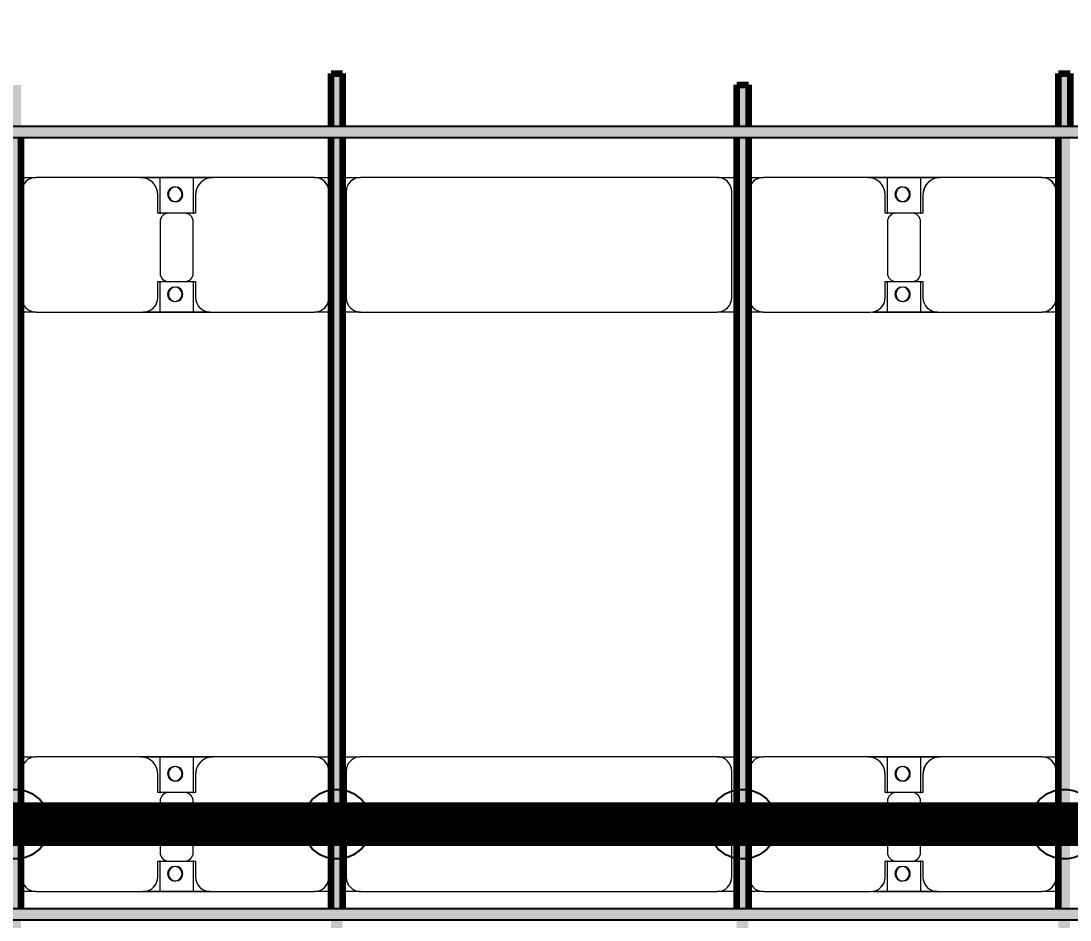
# Model space of a CAD drawing. Header units: millimetres. Extents: x -268744 to 115753, y -96240 to -10461.
# Drawn here: x -120269 to -116649, y -22647 to -19543 of the extents above; entities that cross this region are included whole.
import ezdxf

# ---------------------------------------------------------------- set-up
doc = ezdxf.new("R2010")
doc.units = ezdxf.units.MM
for name, color, linetype, lineweight in [('A-ANNO-DIMS', 211, 'Continuous', 9), ('A-ANNO-DIMS-900', 211, 'Continuous', 9), ('A-GENM', 13, 'Continuous', 9), ('S-BEAM', 12, 'Continuous', 9)]:
    doc.layers.add(name, color=color, linetype=linetype, lineweight=lineweight)
doc.layers.add('GC-HOP 40x60 GIA CUONG', color=1, linetype='Continuous')
doc.styles.add('Trebuchet MS', font='trebuc.ttf', dxfattribs={"width": 0.8, "height": 2700})
doc.dimstyles.new('Arc_Length_-_3mm_Trebuchet_MS_3', dxfattribs={"dimscale": 304.8, "dimtxt": 2783.567448, "dimasz": 2.952756, "dimexe": 4.429134, "dimexo": 4.429134, "dimgap": 0.885827, "dimtad": 1, "dimdec": 0, "dimrnd": 10, "dimzin": 0, "dimdsep": 46, "dimtxsty": 'Trebuchet MS', "dimblk1": 'OBLIQUE', "dimblk2": 'OBLIQUE', "dimsah": 1, "dimcen": 0.09, "dimdle": 2.952756, "dimazin": 0, "dimtfac": 1, "dimtdec": 4, "dimtix": 1, "dimtmove": 0, "dimatfit": 3, "dimfxl": 1, "dimtvp": 1, "dimtfill": 1, "dimtolj": 1, "dimtzin": 0, "dimarcsym": 2})

# ---------------------------------------------------------------- blocks, each defined once
blk = doc.blocks.new('Dầm C52 - Hộp 40x60-104813-KHUNG KẾT CẤU BÈ PIN 1')
at = {"layer": 'S-BEAM', "lineweight": 25}
blk.add_hatch(color=4, dxfattribs=at).paths.add_polyline_path([(-145811, -20), (145811, -20), (145811, 20), (-145811, 20)])
at = {"layer": 'S-BEAM', "color": 4, "lineweight": 25}
for p, q in [((-145811, 20), (145811, 20)), ((145811, -20), (-145811, -20))]:
    blk.add_line(p, q, dxfattribs=at)
blk = doc.blocks.new('Dầm C52 - Hộp 40x60-V24-KHUNG KẾT CẤU BÈ PIN 1')
at = {"layer": 'S-BEAM', "lineweight": 25}
blk.add_hatch(color=4, dxfattribs=at).paths.add_polyline_path([(-145811, -20), (145811, -20), (145811, 20), (-145811, 20)])
at = {"layer": 'S-BEAM', "color": 4, "lineweight": 25}
for p, q in [((-145811, 20), (145811, 20)), ((145811, -20), (-145811, -20))]:
    blk.add_line(p, q, dxfattribs=at)
blk = doc.blocks.new('Dai phao do pin - DẢI PHAO ĐỠ PIN-V53-KHUNG KẾT CẤU BÈ PIN 1')
at = {"layer": 'A-GENM', "color": 7}
for p, q in [((60957.6, 241.6), (61009.7, 241.6)), ((60957.6, 241.6), (61009.7, 241.6)), ((61369.7, 241.6), (61009.7, 241.6)), ((61369.7, 241.6), (61552.2, 241.6)), ((61552.2, 241.6), (61369.7, 241.6)), ((61437.8, 241.6), (61620.3, 241.6)), ((61437.8, 116.2), (61437.8, 241.6)), ((61620.3, 241.6), (61437.8, 241.6)), ((61552.2, 241.6), (61552.2, 116.2)), ((61970.3, 241.6), (61620.3, 241.6)), ((61970.3, 241.6), (62027.6, 241.6)), ((61970.3, 241.6), (62027.6, 241.6)), ((62067.6, 241.6), (62129.7, 241.6)), ((62067.6, 241.6), (62129.7, 241.6)), ((63360.3, 241.6), (62129.7, 241.6)), ((63360.3, 241.6), (63427.6, 241.6)), ((63360.3, 241.6), (63427.6, 241.6)), ((63467.6, 241.6), (63519.7, 241.6)), ((63467.6, 241.6), (63519.7, 241.6)), ((63879.7, 241.6), (63519.7, 241.6)), ((63879.7, 241.6), (64062.2, 241.6)), ((64062.2, 241.6), (63879.7, 241.6)), ((63947.8, 241.6), (64130.3, 241.6)), ((63947.8, 116.2), (63947.8, 241.6)), ((64130.3, 241.6), (63947.8, 241.6)), ((64062.2, 241.6), (64062.2, 116.2)), ((64480.3, 241.6), (64130.3, 241.6)), ((64480.3, 241.6), (64537.6, 241.6)), ((64480.3, 241.6), (64537.6, 241.6)), ((60959.7, 191.6), (60959.7, -173.4)), ((61429.7, 118.2), (61429.7, 181.6)), ((61560.3, 181.6), (61560.3, 118.2)), ((62020.3, -173.4), (62020.3, 191.6)), ((62079.7, 191.6), (62079.7, -173.4)), ((63410.3, -173.4), (63410.3, 191.6)), ((63469.7, 191.6), (63469.7, -173.4)), ((63939.7, 118.2), (63939.7, 181.6)), ((64070.3, 181.6), (64070.3, 118.2)), ((64530.3, -173.4), (64530.3, 191.6)), ((61522.2, 118.2), (61429.7, 118.2)), ((61560.3, 118.2), (61467.8, 118.2)), ((64032.2, 118.2), (63939.7, 118.2)), ((64070.3, 118.2), (63977.8, 118.2)), ((61437.8, 88.2), (61437.8, -88.2)), ((61552.2, -88.2), (61552.2, 88.2)), ((63947.8, 88.2), (63947.8, -88.2)), ((64062.2, -88.2), (64062.2, 88.2)), ((61429.7, -173.4), (61429.7, -118.2)), ((61429.7, -118.2), (61522.2, -118.2)), ((61437.8, -223.4), (61437.8, -116.2)), ((61467.8, -118.2), (61560.3, -118.2)), ((61552.2, -116.2), (61552.2, -223.4)), ((61560.3, -118.2), (61560.3, -173.4)), ((63939.7, -173.4), (63939.7, -118.2)), ((63939.7, -118.2), (64032.2, -118.2)), ((63947.8, -223.4), (63947.8, -116.2)), ((63977.8, -118.2), (64070.3, -118.2)), ((64062.2, -116.2), (64062.2, -223.4)), ((64070.3, -118.2), (64070.3, -173.4)), ((61009.7, -223.4), (60957.6, -223.4)), ((61009.7, -223.4), (60957.6, -223.4)), ((61009.7, -223.4), (61379.7, -223.4)), ((61552.2, -223.4), (61379.7, -223.4)), ((61379.7, -223.4), (61552.2, -223.4)), ((61610.3, -223.4), (61437.8, -223.4)), ((61437.8, -223.4), (61610.3, -223.4)), ((61610.3, -223.4), (61970.3, -223.4)), ((62027.6, -223.4), (61970.3, -223.4)), ((62027.6, -223.4), (61970.3, -223.4)), ((62129.7, -223.4), (62067.6, -223.4)), ((62129.7, -223.4), (62067.6, -223.4)), ((62129.7, -223.4), (63360.3, -223.4)), ((63427.6, -223.4), (63360.3, -223.4)), ((63427.6, -223.4), (63360.3, -223.4)), ((63519.7, -223.4), (63467.6, -223.4)), ((63519.7, -223.4), (63467.6, -223.4)), ((63519.7, -223.4), (63889.7, -223.4)), ((64062.2, -223.4), (63897.1, -223.4)), ((63897.1, -223.4), (64062.2, -223.4)), ((64120.3, -223.4), (63947.8, -223.4)), ((63947.8, -223.4), (64120.3, -223.4)), ((64120.3, -223.4), (64480.3, -223.4)), ((64537.6, -223.4), (64480.3, -223.4)), ((64537.6, -223.4), (64480.3, -223.4))]:
    blk.add_line(p, q, dxfattribs=at)
for centre, radius, start, end in [((61009.7, 191.6), 50, 90, 180), ((61009.7, 191.6), 50, 105, 180), ((61369.7, 181.6), 60, 360, 90), ((61369.7, 181.6), 60, 360, 60), ((61620.3, 181.6), 60, 90, 180), ((61620.3, 181.6), 60, 120, 180), ((61970.3, 191.6), 50, 360, 90), ((61970.3, 191.6), 50, 360, 75), ((62129.7, 191.6), 50, 90, 180), ((62129.7, 191.6), 50, 105, 135), ((63360.3, 191.6), 50, 0, 90), ((63360.3, 191.6), 50, 60, 90), ((63519.7, 191.6), 50, 90, 180), ((63519.7, 191.6), 50, 105, 180), ((63879.7, 181.6), 60, 0, 90), ((63879.7, 181.6), 60, 0, 60), ((64130.3, 181.6), 60, 90, 180), ((64130.3, 181.6), 60, 120, 180), ((64480.3, 191.6), 50, 0, 90), ((64480.3, 191.6), 50, 0, 75), ((61488.6, 183.2), 25, 360, 180), ((61488.6, 183.2), 25, 180, 0), ((61488.6, 183.2), 25, 360, 165), ((61491.4, 183.2), 25, 360, 180), ((61491.4, 183.2), 25, 90, 180), ((61491.4, 183.2), 25, 180, 0), ((61491.4, 183.2), 25, 180, 300), ((61488.6, 183.2), 25, 210, 360), ((61491.4, 183.2), 25, 15, 75), ((62129.7, 191.6), 50, 165, 180), ((63360.3, 191.6), 50, 15, 30), ((63998.6, 183.2), 25, 360, 180), ((63998.6, 183.2), 25, 180, 360), ((63998.6, 183.2), 25, 360, 165), ((64001.4, 183.2), 25, 360, 180), ((64001.4, 183.2), 25, 90, 180), ((64001.4, 183.2), 25, 180, 0), ((64001.4, 183.2), 25, 180, 300), ((63998.6, 183.2), 25, 210, 360), ((64001.4, 183.2), 25, 15, 75), ((61491.4, 183.2), 25, 330, 345), ((64001.4, 183.2), 25, 330, 345), ((61467.8, 88.2), 30, 90, 180), ((61522.2, 88.2), 30, 360, 90), ((63977.8, 88.2), 30, 90, 180), ((64032.2, 88.2), 30, 360, 90), ((61467.8, -88.2), 30, 180, 270), ((61522.2, -88.2), 30, 270, 0), ((63977.8, -88.2), 30, 180, 270), ((64032.2, -88.2), 30, 270, 0), ((61488.6, -161.8), 25, 360, 180), ((61488.6, -161.8), 25, 105, 165), ((61491.4, -161.8), 25, 360, 180), ((61491.4, -161.8), 25, 105, 180), ((61488.6, -161.8), 25, 360, 75), ((61491.4, -161.8), 25, 15, 75), ((63998.6, -161.8), 25, 360, 180), ((63998.6, -161.8), 25, 105, 165), ((64001.4, -161.8), 25, 360, 180), ((64001.4, -161.8), 25, 105, 180), ((63998.6, -161.8), 25, 360, 75), ((64001.4, -161.8), 25, 15, 75), ((61009.7, -173.4), 50, 180, 270), ((61009.7, -173.4), 50, 180, 255), ((61379.7, -173.4), 50, 270, 0), ((61379.7, -173.4), 50, 285, 0), ((61488.6, -161.8), 25, 180, 360), ((61488.6, -161.8), 25, 195, 360), ((61491.4, -161.8), 25, 180, 0), ((61491.4, -161.8), 25, 180, 270), ((61491.4, -161.8), 25, 285, 345), ((61610.3, -173.4), 50, 180, 270), ((61610.3, -173.4), 50, 180, 255), ((61970.3, -173.4), 50, 270, 0), ((61970.3, -173.4), 50, 285, 0), ((62129.7, -173.4), 50, 180, 270), ((62129.7, -173.4), 50, 180, 210), ((63360.3, -173.4), 50, 270, 360), ((63360.3, -173.4), 50, 330, 360), ((63519.7, -173.4), 50, 180, 270), ((63519.7, -173.4), 50, 180, 255), ((63889.7, -173.4), 50, 270, 0), ((63889.7, -173.4), 50, 285, 0), ((63998.6, -161.8), 25, 180, 360), ((63998.6, -161.8), 25, 195, 360), ((64001.4, -161.8), 25, 180, 0), ((64001.4, -161.8), 25, 180, 270), ((64001.4, -161.8), 25, 285, 345), ((64120.3, -173.4), 50, 180, 270), ((64120.3, -173.4), 50, 180, 255), ((64480.3, -173.4), 50, 270, 360), ((64480.3, -173.4), 50, 285, 0), ((62129.7, -173.4), 50, 240, 270), ((63360.3, -173.4), 50, 285, 300)]:
    blk.add_arc(centre, radius, start, end, dxfattribs=at)
blk = doc.blocks.new('Dai phao do pin - DẢI PHAO ĐỠ PIN-V54-KHUNG KẾT CẤU BÈ PIN 1')
at = {"layer": 'A-GENM', "color": 7}
for p, q in [((60957.6, 241.6), (61009.7, 241.6)), ((60957.6, 241.6), (61009.7, 241.6)), ((61369.7, 241.6), (61009.7, 241.6)), ((61369.7, 241.6), (61552.2, 241.6)), ((61552.2, 241.6), (61369.7, 241.6)), ((61437.8, 241.6), (61620.3, 241.6)), ((61437.8, 116.2), (61437.8, 241.6)), ((61620.3, 241.6), (61437.8, 241.6)), ((61552.2, 241.6), (61552.2, 116.2)), ((61970.3, 241.6), (61620.3, 241.6)), ((61970.3, 241.6), (62027.6, 241.6)), ((61970.3, 241.6), (62027.6, 241.6)), ((62067.6, 241.6), (62129.7, 241.6)), ((62067.6, 241.6), (62129.7, 241.6)), ((63360.3, 241.6), (62129.7, 241.6)), ((63360.3, 241.6), (63427.6, 241.6)), ((63360.3, 241.6), (63427.6, 241.6)), ((63467.6, 241.6), (63519.7, 241.6)), ((63467.6, 241.6), (63519.7, 241.6)), ((63879.7, 241.6), (63519.7, 241.6)), ((63879.7, 241.6), (64062.2, 241.6)), ((64062.2, 241.6), (63879.7, 241.6)), ((63947.8, 241.6), (64130.3, 241.6)), ((63947.8, 116.2), (63947.8, 241.6)), ((64130.3, 241.6), (63947.8, 241.6)), ((64062.2, 241.6), (64062.2, 116.2)), ((64480.3, 241.6), (64130.3, 241.6)), ((64480.3, 241.6), (64537.6, 241.6)), ((64480.3, 241.6), (64537.6, 241.6)), ((60959.7, 191.6), (60959.7, -173.4)), ((61429.7, 118.2), (61429.7, 181.6)), ((61560.3, 181.6), (61560.3, 118.2)), ((62020.3, -173.4), (62020.3, 191.6)), ((62079.7, 191.6), (62079.7, -173.4)), ((63410.3, -173.4), (63410.3, 191.6)), ((63469.7, 191.6), (63469.7, -173.4)), ((63939.7, 118.2), (63939.7, 181.6)), ((64070.3, 181.6), (64070.3, 118.2)), ((64530.3, -173.4), (64530.3, 191.6)), ((61522.2, 118.2), (61429.7, 118.2)), ((61560.3, 118.2), (61467.8, 118.2)), ((64032.2, 118.2), (63939.7, 118.2)), ((64070.3, 118.2), (63977.8, 118.2)), ((61437.8, 88.2), (61437.8, -88.2)), ((61552.2, -88.2), (61552.2, 88.2)), ((63947.8, 88.2), (63947.8, -88.2)), ((64062.2, -88.2), (64062.2, 88.2)), ((61429.7, -173.4), (61429.7, -118.2)), ((61429.7, -118.2), (61522.2, -118.2)), ((61437.8, -223.4), (61437.8, -116.2)), ((61467.8, -118.2), (61560.3, -118.2)), ((61552.2, -116.2), (61552.2, -223.4)), ((61560.3, -118.2), (61560.3, -173.4)), ((63939.7, -173.4), (63939.7, -118.2)), ((63939.7, -118.2), (64032.2, -118.2)), ((63947.8, -223.4), (63947.8, -116.2)), ((63977.8, -118.2), (64070.3, -118.2)), ((64062.2, -116.2), (64062.2, -223.4)), ((64070.3, -118.2), (64070.3, -173.4)), ((61009.7, -223.4), (60957.6, -223.4)), ((61009.7, -223.4), (60957.6, -223.4)), ((61009.7, -223.4), (61379.7, -223.4)), ((61552.2, -223.4), (61379.7, -223.4)), ((61379.7, -223.4), (61552.2, -223.4)), ((61610.3, -223.4), (61437.8, -223.4)), ((61437.8, -223.4), (61610.3, -223.4)), ((61610.3, -223.4), (61970.3, -223.4)), ((62027.6, -223.4), (61970.3, -223.4)), ((62027.6, -223.4), (61970.3, -223.4)), ((62129.7, -223.4), (62067.6, -223.4)), ((62129.7, -223.4), (62067.6, -223.4)), ((62129.7, -223.4), (63360.3, -223.4)), ((63427.6, -223.4), (63360.3, -223.4)), ((63427.6, -223.4), (63360.3, -223.4)), ((63519.7, -223.4), (63467.6, -223.4)), ((63519.7, -223.4), (63467.6, -223.4)), ((63519.7, -223.4), (63889.7, -223.4)), ((64062.2, -223.4), (63897.1, -223.4)), ((63897.1, -223.4), (64062.2, -223.4)), ((64120.3, -223.4), (63947.8, -223.4)), ((63947.8, -223.4), (64120.3, -223.4)), ((64120.3, -223.4), (64480.3, -223.4)), ((64537.6, -223.4), (64480.3, -223.4)), ((64537.6, -223.4), (64480.3, -223.4))]:
    blk.add_line(p, q, dxfattribs=at)
for centre, radius, start, end in [((61009.7, 191.6), 50, 90, 180), ((61009.7, 191.6), 50, 105, 180), ((61369.7, 181.6), 60, 360, 90), ((61369.7, 181.6), 60, 360, 60), ((61620.3, 181.6), 60, 90, 180), ((61620.3, 181.6), 60, 120, 180), ((61970.3, 191.6), 50, 360, 90), ((61970.3, 191.6), 50, 360, 75), ((62129.7, 191.6), 50, 90, 180), ((62129.7, 191.6), 50, 105, 135), ((63360.3, 191.6), 50, 0, 90), ((63360.3, 191.6), 50, 60, 90), ((63519.7, 191.6), 50, 90, 180), ((63519.7, 191.6), 50, 105, 180), ((63879.7, 181.6), 60, 0, 90), ((63879.7, 181.6), 60, 0, 60), ((64130.3, 181.6), 60, 90, 180), ((64130.3, 181.6), 60, 120, 180), ((64480.3, 191.6), 50, 0, 90), ((64480.3, 191.6), 50, 0, 75), ((61488.6, 183.2), 25, 360, 180), ((61488.6, 183.2), 25, 180, 0), ((61488.6, 183.2), 25, 360, 165), ((61491.4, 183.2), 25, 360, 180), ((61491.4, 183.2), 25, 90, 180), ((61491.4, 183.2), 25, 180, 0), ((61491.4, 183.2), 25, 180, 300), ((61488.6, 183.2), 25, 210, 360), ((61491.4, 183.2), 25, 15, 75), ((62129.7, 191.6), 50, 165, 180), ((63360.3, 191.6), 50, 15, 30), ((63998.6, 183.2), 25, 360, 180), ((63998.6, 183.2), 25, 180, 360), ((63998.6, 183.2), 25, 360, 165), ((64001.4, 183.2), 25, 360, 180), ((64001.4, 183.2), 25, 90, 180), ((64001.4, 183.2), 25, 180, 0), ((64001.4, 183.2), 25, 180, 300), ((63998.6, 183.2), 25, 210, 360), ((64001.4, 183.2), 25, 15, 75), ((61491.4, 183.2), 25, 330, 345), ((64001.4, 183.2), 25, 330, 345), ((61467.8, 88.2), 30, 90, 180), ((61522.2, 88.2), 30, 360, 90), ((63977.8, 88.2), 30, 90, 180), ((64032.2, 88.2), 30, 360, 90), ((61467.8, -88.2), 30, 180, 270), ((61522.2, -88.2), 30, 270, 0), ((63977.8, -88.2), 30, 180, 270), ((64032.2, -88.2), 30, 270, 0), ((61488.6, -161.8), 25, 360, 180), ((61488.6, -161.8), 25, 105, 165), ((61491.4, -161.8), 25, 360, 180), ((61491.4, -161.8), 25, 105, 180), ((61488.6, -161.8), 25, 360, 75), ((61491.4, -161.8), 25, 15, 75), ((63998.6, -161.8), 25, 360, 180), ((63998.6, -161.8), 25, 105, 165), ((64001.4, -161.8), 25, 360, 180), ((64001.4, -161.8), 25, 105, 180), ((63998.6, -161.8), 25, 360, 75), ((64001.4, -161.8), 25, 15, 75), ((61009.7, -173.4), 50, 180, 270), ((61009.7, -173.4), 50, 180, 255), ((61379.7, -173.4), 50, 270, 0), ((61379.7, -173.4), 50, 285, 0), ((61488.6, -161.8), 25, 180, 360), ((61488.6, -161.8), 25, 195, 360), ((61491.4, -161.8), 25, 180, 0), ((61491.4, -161.8), 25, 180, 270), ((61491.4, -161.8), 25, 285, 345), ((61610.3, -173.4), 50, 180, 270), ((61610.3, -173.4), 50, 180, 255), ((61970.3, -173.4), 50, 270, 0), ((61970.3, -173.4), 50, 285, 0), ((62129.7, -173.4), 50, 180, 270), ((62129.7, -173.4), 50, 180, 210), ((63360.3, -173.4), 50, 270, 360), ((63360.3, -173.4), 50, 330, 360), ((63519.7, -173.4), 50, 180, 270), ((63519.7, -173.4), 50, 180, 255), ((63889.7, -173.4), 50, 270, 0), ((63889.7, -173.4), 50, 285, 0), ((63998.6, -161.8), 25, 180, 360), ((63998.6, -161.8), 25, 195, 360), ((64001.4, -161.8), 25, 180, 0), ((64001.4, -161.8), 25, 180, 270), ((64001.4, -161.8), 25, 285, 345), ((64120.3, -173.4), 50, 180, 270), ((64120.3, -173.4), 50, 180, 255), ((64480.3, -173.4), 50, 270, 360), ((64480.3, -173.4), 50, 285, 0), ((62129.7, -173.4), 50, 240, 270), ((63360.3, -173.4), 50, 285, 300)]:
    blk.add_arc(centre, radius, start, end, dxfattribs=at)
blk = doc.blocks.new('Dầm C52 - Dầm C52-V19-KHUNG KẾT CẤU BÈ PIN 1')
at = {"layer": 'S-BEAM', "lineweight": 140}
h = blk.add_hatch(color=1, dxfattribs=at)
h.paths.add_polyline_path([(-25480.9, 20), (-25480.9, -20), (-25440.9, -20), (-25445.2, 20)])
h.paths.add_polyline_path([(-25400.9, -20), (-19440.9, -20), (-19443, 20), (-25400.9, 20)])
h.paths.add_polyline_path([(-19400.9, -20), (-13440.9, -20), (-13440.9, 20), (-19400.9, 20)])
h.paths.add_polyline_path([(-13400.9, -20), (-7440.9, -20), (-7440.9, 20), (-13400.9, 20)])
h.paths.add_polyline_path([(-7400.9, -20), (-1440.9, -20), (-1440.9, 20), (-7400.9, 20)])
h.paths.add_polyline_path([(-1400.9, -20), (4559.1, -20), (4559.1, 20), (-1400.9, 20)])
h.paths.add_polyline_path([(4599.1, -20), (10559.1, -20), (10559.1, 20), (4599.1, 20)])
h.paths.add_polyline_path([(10599.1, -20), (16559.1, -20), (16559.1, 20), (10599.1, 20)])
h.paths.add_polyline_path([(16599.1, -20), (22559.1, -20), (22559.1, 20), (16599.1, 20)])
h.paths.add_polyline_path([(22599.1, -20), (25259.1, -20), (25259.1, 20), (22599.1, 20)])
h.paths.add_polyline_path([(25299.1, 20), (25299.1, -20), (25441.8, -20), (25441.8, 20)])
at = {"layer": 'S-BEAM', "color": 1, "lineweight": 140}
blk.add_line((25259.1, -20), (22599.1, -20), dxfattribs=at)
blk = doc.blocks.new('Dầm C52 - Dầm C52-V1-KHUNG KẾT CẤU BÈ PIN 1')
at = {"layer": 'S-BEAM', "lineweight": 140}
h = blk.add_hatch(color=1, dxfattribs=at)
h.paths.add_polyline_path([(-25480.9, 20), (-25480.9, -20), (-25440.9, -20), (-25445.2, 20)])
h.paths.add_polyline_path([(-25400.9, -20), (-19440.9, -20), (-19443, 20), (-25400.9, 20)])
h.paths.add_polyline_path([(-19400.9, 20), (-19400.9, -20), (-13440.9, -20), (-13440.9, 20), (-18981.3, 20)])
h.paths.add_polyline_path([(-13400.9, -20), (-7440.9, -20), (-7440.9, 20), (-13400.9, 20)])
h.paths.add_polyline_path([(-7400.9, 20), (-7400.9, -20), (-1440.9, -20), (-1440.9, 20), (-6977, 20)])
h.paths.add_polyline_path([(-1400.9, -20), (4559.1, -20), (4559.1, 20), (-1400.9, 20)])
h.paths.add_polyline_path([(4599.1, 20), (4599.1, -20), (10559.1, -20), (10559.1, 20), (5027.2, 20)])
h.paths.add_polyline_path([(10599.1, -20), (16559.1, -20), (16559.1, 20), (10599.1, 20)])
h.paths.add_polyline_path([(16599.1, 20), (16599.1, -20), (22559.1, -20), (22559.1, 20), (17031.5, 20)])
h.paths.add_polyline_path([(22599.1, -20), (25259.1, -20), (25259.1, 20), (22599.1, 20)])
h.paths.add_polyline_path([(25299.1, -20), (25480.9, -20), (25480.9, 20), (25299.1, 20)])
at = {"layer": 'S-BEAM', "color": 1, "lineweight": 140}
for p, q in [((22599.1, 20), (25259.1, 20)), ((25299.1, 20), (25480.9, 20)), ((25480.9, 20), (25480.9, -20)), ((25259.1, -20), (22599.1, -20)), ((25480.9, -20), (25299.1, -20))]:
    blk.add_line(p, q, dxfattribs=at)
blk = doc.blocks.new('Dầm C52 - Dầm C52-102503-KHUNG KẾT CẤU BÈ PIN 1')
at = {"layer": 'S-BEAM', "lineweight": 140}
h = blk.add_hatch(color=1, dxfattribs=at)
h.paths.add_polyline_path([(-25480.9, 20), (-25480.9, -20), (-25440.9, -20), (-25440.9, 20)])
h.paths.add_polyline_path([(-25400.9, 20), (-25400.9, -20), (-19440.9, -20), (-19443, 20), (-24983.5, 20)])
h.paths.add_polyline_path([(-19400.9, 20), (-19400.9, -20), (-13440.9, -20), (-13440.9, 20), (-17596.2, 20)])
h.paths.add_polyline_path([(-13400.9, -20), (-7440.9, -20), (-7440.9, 20), (-13400.9, 20)])
h.paths.add_polyline_path([(-7400.9, -20), (-1440.9, -20), (-1440.9, 20), (-7400.9, 20)])
h.paths.add_polyline_path([(-1400.9, -20), (4559.1, -20), (4559.1, 20), (-1400.9, 20)])
h.paths.add_polyline_path([(4599.1, -20), (10559.1, -20), (10559.1, 20), (4599.1, 20)])
h.paths.add_polyline_path([(10599.1, 20), (10599.1, -20), (16559.1, -20), (16559.1, 20), (11952.8, 20)])
h.paths.add_polyline_path([(16599.1, -20), (22559.1, -20), (22559.1, 20), (16599.1, 20)])
h.paths.add_polyline_path([(22599.1, -20), (25259.1, -20), (25259.1, 20), (22599.1, 20)])
h.paths.add_polyline_path([(25299.1, -20), (25441.8, -20), (25441.8, 20), (25299.1, 20)])
at = {"layer": 'S-BEAM', "color": 1, "lineweight": 140}
for p, q in [((22599.1, 20), (25259.1, 20)), ((25299.1, 20), (25441.8, 20)), ((25441.8, 20), (25441.8, -20)), ((25259.1, -20), (22599.1, -20)), ((25441.8, -20), (25299.1, -20))]:
    blk.add_line(p, q, dxfattribs=at)
blk = doc.blocks.new('Dầm C52 - Dầm C52-V2-KHUNG KẾT CẤU BÈ PIN 1')
at = {"layer": 'S-BEAM', "lineweight": 140}
h = blk.add_hatch(color=1, dxfattribs=at)
h.paths.add_polyline_path([(-25480.9, 20), (-25480.9, -20), (-25440.9, -20), (-25440.9, 20)])
h.paths.add_polyline_path([(-25400.9, 20), (-25400.9, -20), (-19440.9, -20), (-19443, 20), (-24983.5, 20)])
h.paths.add_polyline_path([(-19400.9, 20), (-19400.9, -20), (-13440.9, -20), (-13440.9, 20), (-18519.6, 20)])
h.paths.add_polyline_path([(-13400.9, -20), (-7440.9, -20), (-7440.9, 20), (-13400.9, 20)])
h.paths.add_polyline_path([(-7400.9, 20), (-7400.9, -20), (-1440.9, -20), (-1440.9, 20), (-6515.3, 20)])
h.paths.add_polyline_path([(-1400.9, 20), (-1400.9, -20), (4559.1, -20), (4559.1, 20), (-974.9, 20)])
h.paths.add_polyline_path([(4599.1, -20), (10559.1, -20), (10559.1, 20), (4599.1, 20)])
h.paths.add_polyline_path([(10599.1, -20), (16559.1, -20), (16559.1, 20), (10599.1, 20)])
h.paths.add_polyline_path([(16599.1, 20), (16599.1, -20), (22559.1, -20), (22559.1, 20), (17493.2, 20)])
h.paths.add_polyline_path([(22599.1, 20), (22599.1, -20), (25259.1, -20), (25259.1, 20), (23033.7, 20)])
h.paths.add_polyline_path([(25299.1, -20), (25480.9, -20), (25480.9, 20), (25299.1, 20)])
at = {"layer": 'S-BEAM', "color": 1, "lineweight": 140}
for p, q in [((22599.1, 20), (25259.1, 20)), ((25299.1, 20), (25480.9, 20)), ((25480.9, 20), (25480.9, -20)), ((25480.9, -20), (25299.1, -20))]:
    blk.add_line(p, q, dxfattribs=at)
blk = doc.blocks.new('be pin 1_rvt-1-KHUNG KẾT CẤU BÈ PIN 1')
at = {"layer": 'A-GENM', "lineweight": 9}
for name, p in [('Dai phao do pin - DẢI PHAO ĐỠ PIN-V54-KHUNG KẾT CẤU BÈ PIN 1', (-181226.8, -20324.7)), ('Dai phao do pin - DẢI PHAO ĐỠ PIN-V53-KHUNG KẾT CẤU BÈ PIN 1', (-181226.8, -22324.7))]:
    blk.add_blockref(name, p, dxfattribs=at)
at = {"layer": 'S-BEAM', "lineweight": 9, "rotation": 90.00000000032618}
for name, p in [('Dầm C52 - Dầm C52-V1-KHUNG KẾT CẤU BÈ PIN 1', (-119179.1, -45205.6)), ('Dầm C52 - Dầm C52-V2-KHUNG KẾT CẤU BÈ PIN 1', (-116669.1, -45205.6)), ('Dầm C52 - Dầm C52-V19-KHUNG KẾT CẤU BÈ PIN 1', (-120289.1, -45205.6)), ('Dầm C52 - Dầm C52-102503-KHUNG KẾT CẤU BÈ PIN 1', (-117779.1, -45205.6))]:
    blk.add_blockref(name, p, dxfattribs=at)
at = {"layer": 'S-BEAM', "lineweight": 9}
for name, p in [('Dầm C52 - Hộp 40x60-V24-KHUNG KẾT CẤU BÈ PIN 1', (-110896.7, -19926.5)), ('Dầm C52 - Hộp 40x60-104813-KHUNG KẾT CẤU BÈ PIN 1', (-110896.7, -22626.5))]:
    blk.add_blockref(name, p, dxfattribs=at)
blk = doc.blocks.new('DIMBLOCK3-KHUNG KẾT CẤU BÈ PIN 1')
at = {"layer": 'A-ANNO-DIMS-900', "transparency": 16777216}
for p, q in [((-183734, -14861.3), (-183734, -13511.3)), ((-110909, -14861.3), (-110909, -13511.3)), ((-183734, -14861.3), (-110909, -14861.3)), ((-183734, -14861.3), (-183734, -18738.1)), ((-110909, -14861.3), (-110909, -18738.1))]:
    blk.add_line(p, q, dxfattribs=at)
at = {"layer": 'A-ANNO-DIMS-900', "lineweight": 70, "transparency": 16777216}
for p, q in [((-183734, -14861.3), (-183284, -14411.3)), ((-110909, -14861.3), (-110459, -14411.3)), ((-183734, -14861.3), (-184184, -15311.3)), ((-110909, -14861.3), (-111359, -15311.3))]:
    blk.add_line(p, q, dxfattribs=at)
at = {"layer": 'A-ANNO-DIMS-900', "color": 0, "transparency": 16777216, "insert": (-150859.9, -11136.4), "char_height": 2700, "width": 8492.24, "attachment_point": 1, "line_spacing_factor": 1.048425, "style": 'Trebuchet MS', "bg_fill": 3, "box_fill_scale": 1.25, "bg_fill_color": 256, "bg_fill_true_color": 13158600, "bg_fill_transparency": 0}
blk.add_mtext('72830', dxfattribs=at)
blk = doc.blocks.new('_Oblique')
at = {"color": 0, "linetype": 'ByBlock', "lineweight": -2}
blk.add_line((-0.5, -0.5), (0.5, 0.5), dxfattribs=at)

msp = doc.modelspace()

# ---------------------------------------------------------------- linework, layer by layer
at = {"layer": 'GC-HOP 40x60 GIA CUONG', "const_width": 150}
msp.add_lwpolyline([(-120975.8, -22315.6), (-106425.9, -22315.6)], dxfattribs=at)
at = {"layer": 'GC-HOP 40x60 GIA CUONG'}
for centre in [(-120289.1, -22315.6), (-119179.1, -22315.6), (-117779.1, -22315.6), (-116669.1, -22315.6)]:
    msp.add_circle(centre, 120, dxfattribs=at)

# ---------------------------------------------------------------- block references
at = {"lineweight": 5}
msp.add_blockref('be pin 1_rvt-1-KHUNG KẾT CẤU BÈ PIN 1', (0, 0), dxfattribs=at)

# ---------------------------------------------------------------- next in the draw order: dimensions: what is measured, and where the dimension line sits
at = {"layer": 'A-ANNO-DIMS'}
dim = msp.add_linear_dim(base=(-110909, -14861.3), p1=(-183734, -20088.1), p2=(-110909, -20088.1), angle=0, dimstyle='Arc_Length_-_3mm_Trebuchet_MS_3', override={"dimpost": '<>', "dimfxl": 72825}, dxfattribs=at)
dim.commit()
dim.dimension.update_dxf_attribs({"geometry": 'DIMBLOCK3-KHUNG KẾT CẤU BÈ PIN 1', "text_midpoint": (-147321.5, -13217.6)})

doc.saveas('drawing.dxf')
